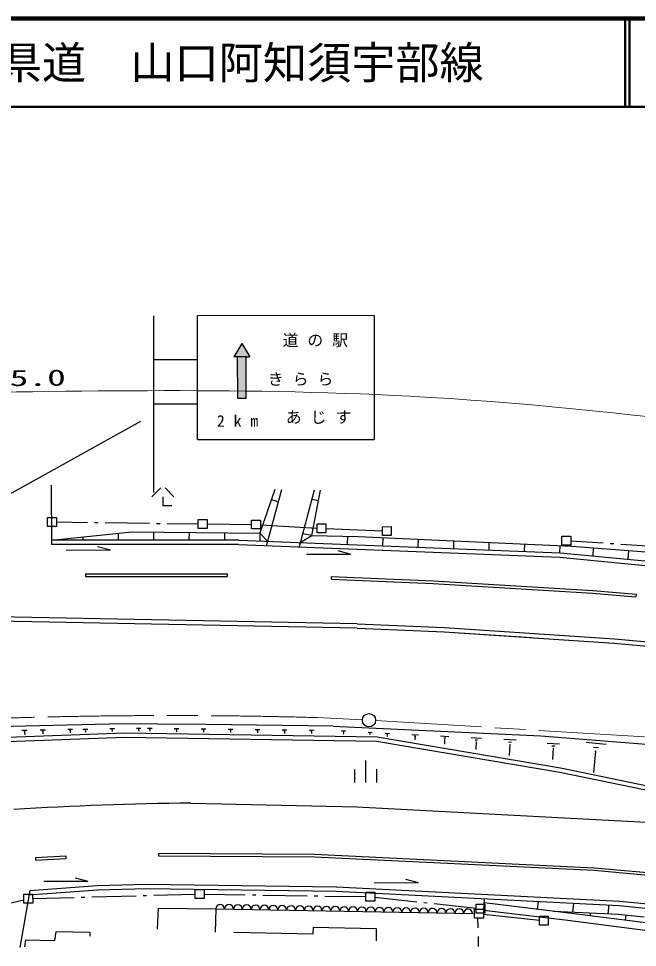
# Model space of a CAD drawing. Units: millimetres, scale not verified. Extents: x 40000 to 680000, y 20000 to 380000.
# Drawn here: x 229087 to 299138, y 274835 to 380000 of the extents above; entities that cross this region are included whole.
import ezdxf
from ezdxf.enums import TextEntityAlignment as Align

# ---------------------------------------------------------------- set-up
doc = ezdxf.new("R2010")
doc.units = ezdxf.units.MM
doc.header["$LTSCALE"] = 1000
doc.linetypes.add('CHAIN', pattern=[18.5, 12, -1.5, 3.5, -1.5])
for name, color, linetype, lineweight in [('M-BGD', 7, 'Continuous', 25), ('M-BMK', 2, 'CHAIN', 13), ('M-BMK-ROW', 30, 'Continuous', 25), ('M-BMK-SRVR', 3, 'Continuous', 25), ('M-STR-HTXT', 7, 'Continuous', 13), ('M-STR-STRC', 7, 'Continuous', 25), ('M-TTL', 2, 'Continuous', 140), ('M-TTL-LINE', 7, 'Continuous', 50)]:
    doc.layers.add(name, color=color, linetype=linetype, lineweight=lineweight)
doc.layers.add('M-TTL-TXT', color=7, linetype='Continuous')
doc.styles.add('ＭＳ ゴシック', font='')
doc.styles.get('ＭＳ ゴシック').set_extended_font_data('MS Gothic')

msp = doc.modelspace()

# ---------------------------------------------------------------- hatches: boundary and pattern name
at = {"layer": 'M-STR-STRC'}
msp.add_hatch(color=256, dxfattribs=at).paths.add_polyline_path([(254346, 343211), (255251, 341709), (254850, 341708), (254858, 337023), (253854, 337022), (253847, 341707), (253446, 341706)])

# ---------------------------------------------------------------- linework, layer by layer
at = {"layer": 'M-BGD'}
for p, q in [((232762, 327173), (232801, 320457)), ((245172, 326859), (244171, 325856)), ((245673, 326860), (246677, 325859)), ((258093, 326686), (256405, 321753)), ((257169, 320320), (258875, 326678)), ((262553, 326602), (260838, 320175)), ((262300, 321470), (263275, 326593)), ((245424, 325857), (245425, 324855)), ((257703, 325543), (258506, 325274)), ((263046, 325410), (262274, 325560)), ((245425, 324855), (246428, 324856)), ((232801, 320958), (241911, 321883)), ((241911, 321883), (256405, 321753)), ((244377, 321856), (244368, 320954)), ((248386, 321822), (248378, 320950)), ((254031, 320947), (232801, 320958)), ((236349, 321324), (236349, 320963)), ((240368, 321721), (240359, 320959)), ((252396, 321787), (252387, 321005)), ((254051, 320947), (290409, 319514)), ((256405, 321753), (256397, 320850)), ((256405, 321753), (257309, 320812)), ((260978, 320666), (262300, 321470)), ((262300, 321470), (261247, 321669)), ((262300, 321470), (267522, 321357)), ((266309, 321385), (266291, 320463)), ((267522, 321357), (291701, 320267)), ((270309, 321230), (270290, 320298)), ((274319, 321055), (274300, 320143)), ((278328, 320870), (278310, 319988)), ((254032, 320446), (232801, 320457)), ((234476, 319818), (239488, 319845)), ((238034, 320224), (239488, 319845)), ((254032, 320446), (290369, 319012)), ((265229, 319760), (266683, 319371)), ((282328, 320685), (282309, 319833)), ((286338, 320510), (286319, 319668)), ((290348, 320325), (290329, 319514)), ((291701, 320267), (302147, 319459)), ((294147, 320070), (294078, 319158)), ((298147, 319765), (298068, 318782)), ((261671, 319354), (266683, 319371)), ((290369, 319012), (319683, 316206)), ((290409, 319514), (319732, 316707)), ((236665, 317145), (244012, 317145)), ((236665, 317145), (236665, 316844)), ((236665, 316844), (244013, 316844)), ((244012, 317145), (252693, 317147)), ((244013, 316844), (252693, 316846)), ((252693, 317147), (252693, 316846)), ((264481, 316822), (264472, 316521)), ((264481, 316822), (276039, 316336)), ((264472, 316521), (276030, 316036)), ((276030, 316036), (294054, 314958)), ((276049, 316337), (294073, 315259)), ((294054, 314958), (298976, 314544)), ((294083, 315259), (298996, 314844)), ((298996, 314844), (298976, 314544)), ((267416, 310972), (226649, 311758)), ((267426, 311473), (226658, 312259)), ((267426, 311473), (277309, 311056)), ((267406, 310972), (277290, 310555)), ((277270, 310555), (287144, 309906)), ((277270, 310555), (296487, 309278)), ((277309, 311056), (296527, 309779)), ((296477, 309278), (315946, 307540)), ((296527, 309779), (315995, 308041)), ((211660, 299499), (239355, 300138)), ((250270, 300083), (239355, 300138)), ((264695, 299872), (250270, 300083)), ((264695, 299872), (288192, 298792)), ((227839, 298659), (241110, 299128)), ((229462, 299423), (230064, 299444)), ((229693, 299313), (229843, 299313)), ((229753, 299193), (229793, 299193)), ((229773, 299193), (229784, 298922)), ((231547, 299466), (232138, 299487)), ((231768, 299356), (231918, 299356)), ((231828, 299236), (231868, 299236)), ((231848, 299236), (231848, 299005)), ((234644, 299530), (235206, 299541)), ((234855, 299420), (234995, 299421)), ((234905, 299310), (234945, 299310)), ((234925, 299310), (234926, 299120)), ((236368, 299563), (236920, 299563)), ((236579, 299453), (236709, 299453)), ((236629, 299343), (236659, 299343)), ((236649, 299343), (236650, 299182)), ((239415, 299607), (239927, 299618)), ((239616, 299507), (239736, 299507)), ((239666, 299407), (239696, 299407)), ((239676, 299407), (239677, 299297)), ((241110, 299128), (269668, 298696)), ((242433, 299651), (242944, 299662)), ((242623, 299551), (242753, 299551)), ((242673, 299451), (242703, 299451)), ((242693, 299451), (242694, 299321)), ((243675, 299653), (244197, 299644)), ((243866, 299543), (243996, 299543)), ((243916, 299443), (243946, 299443)), ((243936, 299443), (243937, 299302)), ((246703, 299617), (247234, 299608)), ((246903, 299507), (247034, 299507)), ((246954, 299407), (246984, 299407)), ((246964, 299407), (246964, 299246)), ((249740, 299581), (250291, 299582)), ((249951, 299471), (250081, 299471)), ((250001, 299361), (250031, 299361)), ((250011, 299361), (250011, 299190)), ((252797, 299555), (253349, 299546)), ((252998, 299445), (253138, 299435)), ((253048, 299335), (253088, 299335)), ((253068, 299335), (253068, 299155)), ((255854, 299519), (256406, 299510)), ((256055, 299409), (256195, 299409)), ((256105, 299299), (256145, 299299)), ((256125, 299299), (256126, 299119)), ((258912, 299483), (259463, 299484)), ((259112, 299373), (259253, 299374)), ((259163, 299263), (259203, 299263)), ((259183, 299263), (259183, 299073)), ((261969, 299457), (262530, 299448)), ((262180, 299337), (262320, 299338)), ((262230, 299227), (262260, 299227)), ((262250, 299227), (262240, 299037)), ((265588, 299412), (266149, 299373)), ((265788, 299282), (265929, 299282)), ((265839, 299172), (265869, 299172)), ((265849, 299172), (265839, 298982)), ((268645, 299206), (269126, 299177)), ((268816, 299096), (268936, 299096)), ((268856, 298996), (268886, 298996)), ((268876, 298996), (268866, 298936)), ((269668, 298696), (290442, 295176)), ((270570, 299098), (271101, 299069)), ((270760, 298978), (270891, 298978)), ((270801, 298878), (270841, 298868)), ((270821, 298868), (270811, 298698)), ((273617, 298942), (274339, 298903)), ((273878, 298782), (274059, 298772)), ((276865, 298776), (277797, 298727)), ((288192, 298792), (309695, 297077)), ((227830, 298158), (241131, 298627)), ((241101, 298627), (269619, 298195)), ((269619, 298195), (290343, 294685)), ((273938, 298632), (273989, 298632)), ((273968, 298632), (273949, 298321)), ((277206, 298566), (277437, 298556)), ((277287, 298376), (277347, 298376)), ((277317, 298376), (277287, 297865)), ((280334, 298600), (281486, 298542)), ((280755, 298340), (281036, 298331)), ((280886, 298110), (280837, 297248)), ((280845, 298110), (280916, 298100)), ((284023, 298405), (285416, 298337)), ((284534, 298105), (284875, 298085)), ((284685, 297815), (284627, 296551)), ((284645, 297814), (284735, 297815)), ((288935, 297971), (290328, 297902)), ((289446, 297661), (289797, 297651)), ((293355, 298057), (295611, 297850)), ((289607, 297380), (289539, 296107)), ((289557, 297380), (289647, 297380)), ((294158, 297527), (294719, 297477)), ((294399, 297056), (294182, 294650)), ((294329, 297056), (294469, 297046)), ((268393, 293496), (268390, 296002)), ((267140, 293494), (267138, 294998)), ((269646, 293497), (269644, 295001)), ((290343, 294685), (326328, 287216)), ((290442, 295176), (326427, 287708)), ((248589, 291170), (267374, 290744)), ((267374, 290744), (309025, 288526)), ((230985, 285021), (234423, 285206)), ((230985, 285021), (231006, 284720)), ((234423, 285206), (234444, 284905)), ((244938, 285521), (244928, 285221)), ((244928, 285221), (262580, 285074)), ((244938, 285521), (262580, 285375)), ((262570, 285074), (294237, 283574)), ((262580, 285375), (294257, 283865)), ((231006, 284720), (234444, 284905)), ((294237, 283574), (318417, 281372)), ((294257, 283865), (318447, 281672)), ((230349, 281291), (237976, 281843)), ((231931, 282326), (236943, 282343)), ((235489, 282732), (236943, 282343)), ((237996, 281843), (243589, 282001)), ((243609, 282001), (265051, 281690)), ((269320, 282157), (274332, 282173)), ((272878, 282562), (274332, 282173)), ((230349, 281291), (229225, 274835)), ((230260, 280780), (238007, 281342)), ((238007, 281342), (243600, 281500)), ((243600, 281500), (265041, 281188)), ((265041, 281188), (297059, 279588)), ((265061, 281690), (297098, 280090)), ((281744, 279066), (281832, 280349)), ((281803, 279918), (291357, 278749)), ((287897, 280047), (287808, 279185)), ((291907, 279842), (291798, 278849)), ((297098, 280090), (333309, 276500)), ((244886, 279266), (244789, 276891)), ((244886, 279266), (251402, 279215)), ((251402, 279215), (251345, 276549)), ((251402, 279215), (280541, 278674)), ((281744, 279066), (291248, 277906)), ((289632, 278957), (297010, 278586)), ((291357, 278749), (300390, 277608)), ((293802, 278752), (293773, 278441)), ((295916, 279647), (295807, 278644)), ((297059, 279588), (333219, 275999)), ((281053, 278163), (281079, 277059)), ((291248, 277906), (300281, 276766)), ((296960, 278596), (299908, 278299)), ((297812, 278507), (297753, 277935)), ((233302, 276594), (233153, 275622)), ((237152, 276539), (233302, 276594)), ((262431, 277115), (262412, 276363)), ((262431, 277115), (269578, 276995)), ((269578, 276995), (269550, 275571)), ((229876, 275677), (229746, 274915)), ((229876, 275677), (233153, 275622)), ((237152, 276539), (237142, 276108)), ((253470, 276562), (262412, 276363)), ((281102, 276060), (281128, 274956))]:
    msp.add_line(p, q, dxfattribs=at)
for centre, radius, start, end in [((252996, -117160), 408355, 90.61771, 93.43145), ((251903, 279206), 501, 358.92435, 178.92435), ((252905, 279187), 501, 358.92435, 178.92435), ((253908, 279168), 501, 358.92435, 178.92435), ((254910, 279150), 501, 358.92435, 178.92435), ((255912, 279131), 501, 358.92435, 178.92435), ((256915, 279112), 501, 358.92435, 178.92435), ((257917, 279094), 501, 358.92435, 178.92435), ((258920, 279075), 501, 358.92435, 178.92435), ((259922, 279056), 501, 358.92435, 178.92435), ((260924, 279038), 501, 358.92435, 178.92435), ((261927, 279019), 501, 358.92435, 178.92435), ((262929, 279000), 501, 358.92435, 178.92435), ((263932, 278982), 501, 358.92435, 178.92435), ((264934, 278963), 501, 358.92435, 178.92435), ((265936, 278944), 501, 358.92435, 178.92435), ((266939, 278926), 501, 358.92435, 178.92435), ((267941, 278907), 501, 358.92435, 178.92435), ((268944, 278888), 501, 358.92435, 178.92435), ((269946, 278870), 501, 358.92435, 178.92435), ((270948, 278851), 501, 358.92435, 178.92435), ((271951, 278832), 501, 358.92435, 178.92435), ((272953, 278814), 501, 358.92435, 178.92435), ((273956, 278795), 501, 358.92435, 178.92435), ((274958, 278776), 501, 358.92435, 178.92435), ((275960, 278758), 501, 358.92435, 178.92435), ((276963, 278739), 501, 358.92435, 178.92435), ((277965, 278720), 501, 358.92435, 178.92435), ((278967, 278702), 501, 358.92435, 178.92435), ((279970, 278683), 501, 358.92435, 178.92435)]:
    msp.add_arc(centre, radius, start, end, dxfattribs=at)
at = {"layer": 'M-BMK'}
for p, q in [((262879, 300852), (268002, 300598)), ((269505, 300510), (303428, 298482))]:
    msp.add_line(p, q, dxfattribs=at)
msp.add_arc((246240, -299971), 601060, 88.41351, 96.71253, dxfattribs=at)
at = {"layer": 'M-BMK-ROW'}
for p, q in [((232376, 323504), (233379, 323505)), ((232378, 322502), (232376, 323504)), ((233379, 323505), (233380, 322503)), ((233379, 323004), (236899, 322956)), ((237699, 322945), (238099, 322940)), ((238899, 322929), (243898, 322861)), ((249417, 323277), (250419, 323278)), ((249418, 322274), (249417, 323277)), ((250419, 323278), (250421, 322276)), ((255451, 323215), (256454, 323216)), ((255453, 322212), (255451, 323215)), ((256454, 323216), (256455, 322214)), ((233380, 322503), (232378, 322502)), ((244698, 322850), (245098, 322844)), ((245898, 322833), (249418, 322785)), ((250421, 322276), (249418, 322274)), ((250420, 322777), (255452, 322724)), ((256455, 322214), (255453, 322212)), ((256454, 322685), (262880, 322313)), ((262879, 322784), (263882, 322785)), ((262881, 321781), (262879, 322784)), ((263882, 322785), (263883, 321783)), ((263882, 322264), (270278, 321992)), ((270277, 322473), (271280, 322475)), ((270279, 321471), (270277, 322473)), ((271280, 322475), (271281, 321472)), ((263883, 321783), (262881, 321781)), ((271281, 321472), (270279, 321471)), ((290597, 321388), (291599, 321390)), ((290598, 320386), (290597, 321388)), ((291599, 321390), (291600, 320387)), ((291600, 320858), (295258, 320627)), ((291600, 320387), (290598, 320386)), ((296057, 320577), (296456, 320551)), ((297254, 320501), (300913, 320270)), ((229678, 280849), (230680, 280851)), ((229679, 279847), (229678, 280849)), ((230680, 280851), (230682, 279848)), ((244381, 280736), (249084, 280866)), ((249083, 281377), (250086, 281378)), ((249085, 280375), (249083, 281377)), ((250086, 281378), (250087, 280376)), ((250086, 280867), (254749, 280795)), ((268409, 281073), (269412, 281074)), ((268411, 280070), (268409, 281073)), ((269412, 281074), (269413, 280072)), ((224725, 279086), (229679, 280228)), ((230682, 279848), (229679, 279847)), ((230681, 280360), (235384, 280489)), ((236184, 280511), (236584, 280522)), ((237383, 280544), (242382, 280681)), ((243181, 280703), (243581, 280714)), ((250087, 280376), (249085, 280375)), ((255549, 280782), (255949, 280776)), ((256748, 280763), (261748, 280685)), ((262548, 280673), (262948, 280667)), ((263748, 280654), (268410, 280582)), ((269413, 280072), (268411, 280070)), ((269412, 280523), (274153, 280007)), ((274948, 279921), (275346, 279878)), ((276141, 279791), (280881, 279276)), ((280701, 279165), (281703, 279166)), ((280702, 278163), (280701, 279165)), ((280881, 279727), (281883, 279728)), ((280882, 278724), (280881, 279727)), ((281884, 278726), (280882, 278724)), ((281703, 279166), (281705, 278164)), ((281883, 279728), (281884, 278726)), ((281705, 278164), (280702, 278163)), ((281704, 278605), (288050, 277912)), ((288049, 278363), (289052, 278364)), ((288051, 277361), (288049, 278363)), ((289052, 278364), (289053, 277362)), ((289053, 277362), (288051, 277361))]:
    msp.add_line(p, q, dxfattribs=at)
at = {"layer": 'M-BMK-SRVR'}
msp.add_circle((268754, 300559), 752, dxfattribs=at)
at = {"layer": 'M-STR-HTXT'}
msp.add_open_spline([(177308, 337291), (189513, 337331), (201718, 337371), (213935, 337521), (233758, 337765), (253613, 338300), (273366, 337243), (297966, 335928), (322408, 332145), (346850, 328362)], degree=3, knots=[0, 0, 0, 0, 1, 1, 1, 2, 2, 2, 3, 3, 3, 3], dxfattribs=at)
at = {"layer": 'M-STR-STRC'}
for p, q in [((244345, 346352), (244345, 326352)), ((249332, 346375), (269379, 346403)), ((249345, 332332), (249345, 346352)), ((269345, 346352), (269345, 332352)), ((254346, 343211), (253446, 341706)), ((254346, 343211), (253446, 341706)), ((254346, 343211), (255251, 341709)), ((254346, 343211), (255251, 341709)), ((249339, 341364), (244327, 341357)), ((253847, 341707), (253446, 341706)), ((253847, 341707), (253446, 341706)), ((254850, 341708), (253847, 341707)), ((254850, 341708), (253847, 341707)), ((253847, 341707), (253854, 337022)), ((253847, 341707), (253854, 337022)), ((254850, 341708), (255251, 341709)), ((254850, 341708), (255251, 341709)), ((254856, 337022), (254850, 341708)), ((254856, 337022), (254850, 341708)), ((253855, 337022), (254858, 337023)), ((249345, 336352), (244334, 336345)), ((198854, 309960), (242907, 334409)), ((249345, 332332), (269345, 332332))]:
    msp.add_line(p, q, dxfattribs=at)
at = {"layer": 'M-TTL'}
msp.add_line((680000, 380000), (40000, 380000), dxfattribs=at)
at = {"layer": 'M-TTL-LINE'}
for p, q in [((297750, 380000), (297750, 370000)), ((298250, 380000), (298250, 370000)), ((40000, 370000), (680000, 370000))]:
    msp.add_line(p, q, dxfattribs=at)

# ---------------------------------------------------------------- texts
at = {"layer": 'M-STR-HTXT', "style": 'ＭＳ ゴシック', "width": 1.7}
msp.add_text('L=255.0', height=1833, rotation=0.473, dxfattribs=at).set_placement((219613, 337766), align=Align.BOTTOM_LEFT)
at = {"layer": 'M-STR-STRC', "char_height": 1320, "attachment_point": 7, "rotation": 0.078, "style": 'ＭＳ ゴシック'}
for s, insert in [('\\T1.56;道の駅', (258964, 342771)), ('\\T1.56;きらら', (257308, 338397)), ('\\T1.56;あじす', (259335, 334099)), ('\\T2.11;2km', (251530, 333778))]:
    msp.add_mtext(s, dxfattribs=dict(at, insert=insert))
at = {"layer": 'M-TTL-TXT', "style": 'ＭＳ ゴシック'}
msp.add_text('一般県道\u3000山口阿知須宇部線', height=3666, dxfattribs=at).set_placement((216734, 375000), align=Align.MIDDLE_LEFT)

doc.saveas('drawing.dxf')
